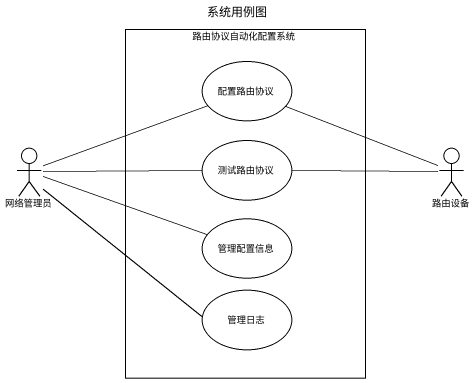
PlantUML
@startuml
title 系统用例图
rectangle 路由协议自动化配置系统 {
  usecase 配置路由协议
  usecase 测试路由协议
  usecase 管理配置信息
  usecase 管理日志
}
actor 网络管理员
actor 路由设备
网络管理员 -right- 配置路由协议
网络管理员 -right- 测试路由协议
网络管理员 -right- 管理配置信息
网络管理员 -- 管理日志
路由设备 -left- 配置路由协议
路由设备 -left- 测试路由协议
@enduml
